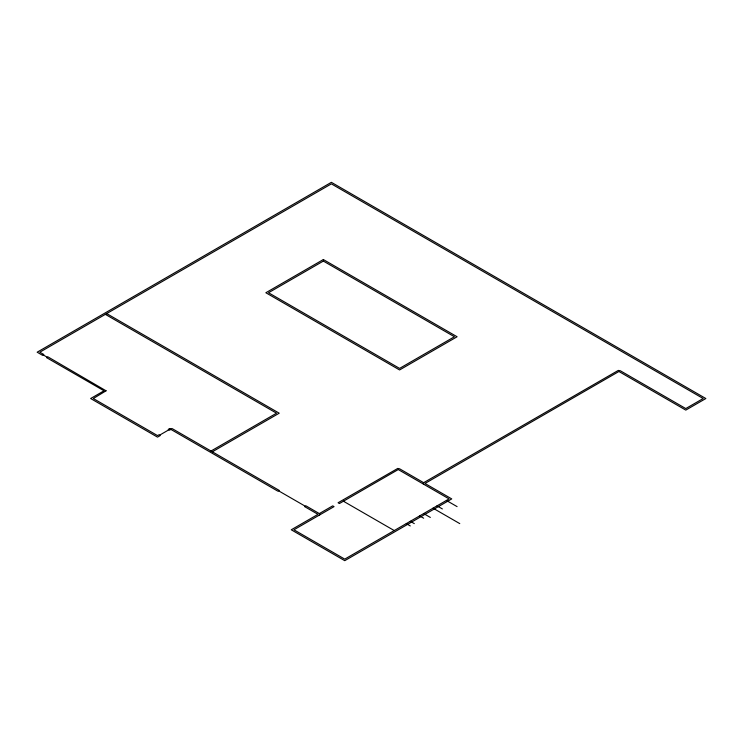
<?xml version="1.0" encoding="UTF-8"?>
<svg xmlns="http://www.w3.org/2000/svg" width="743" height="743" viewBox="0 0 743 743"><rect width="100%" height="100%" fill="white"/><g stroke="black" fill="none" stroke-linecap="round" stroke-linejoin="round"><path stroke-width="1.11" d="M319.341 515.122L320.038 514.444L319.648 513.775L305.967 505.853L304.63 506.624L318.004 514.342L291.256 529.787L344.752 560.677L451.744 498.906L424.996 483.461L618.919 371.5L685.789 410.108L705.85 398.527L331.378 182.323L37.15 352.201L42.5 355.284L43.837 354.513L39.825 352.201L331.378 183.874L703.175 398.527L685.789 408.566L620.256 370.729L618.269 370.423L423.659 482.69L422.962 483.368L423.659 484.232M159.522 435.203L168.884 429.798M211.012 451.029L276.545 413.192L105.357 314.363M212.349 451.8L279.219 413.192L106.695 313.592M319.341 513.571L332.715 505.853L334.053 506.624L293.931 529.787L344.752 559.126L449.069 498.906L398.248 469.557L339.402 503.54L338.065 502.76L397.756 468.434L399.585 468.787L423.659 482.69M446.394 500.448L457.094 506.624M437.033 505.853L442.382 508.936M433.02 508.166L459.768 523.611M423.659 513.571L430.346 517.434M419.646 515.893L423.659 518.205M410.285 521.298L414.297 523.611M406.272 523.611L410.285 525.933M343.415 501.219L394.236 530.558M43.168 354.903L47.18 357.216M278.551 490.798L305.299 506.243M106.063 390.799L93.321 398.527L157.516 435.584L158.853 434.813L160.191 435.584L157.516 437.135L90.646 398.527L104.02 390.799L46.512 357.606L47.849 356.826L106.063 390.799M323.354 259.539L265.845 292.742L399.585 369.958L457.094 336.755L323.354 259.539M323.354 261.081L268.52 292.742L399.585 368.407L454.419 336.755L323.354 261.081M169.553 428.637L168.215 429.408L169.553 430.178L170.89 429.408L277.882 491.179L279.219 490.408L172.227 428.637L169.553 428.637"/></g></svg>
